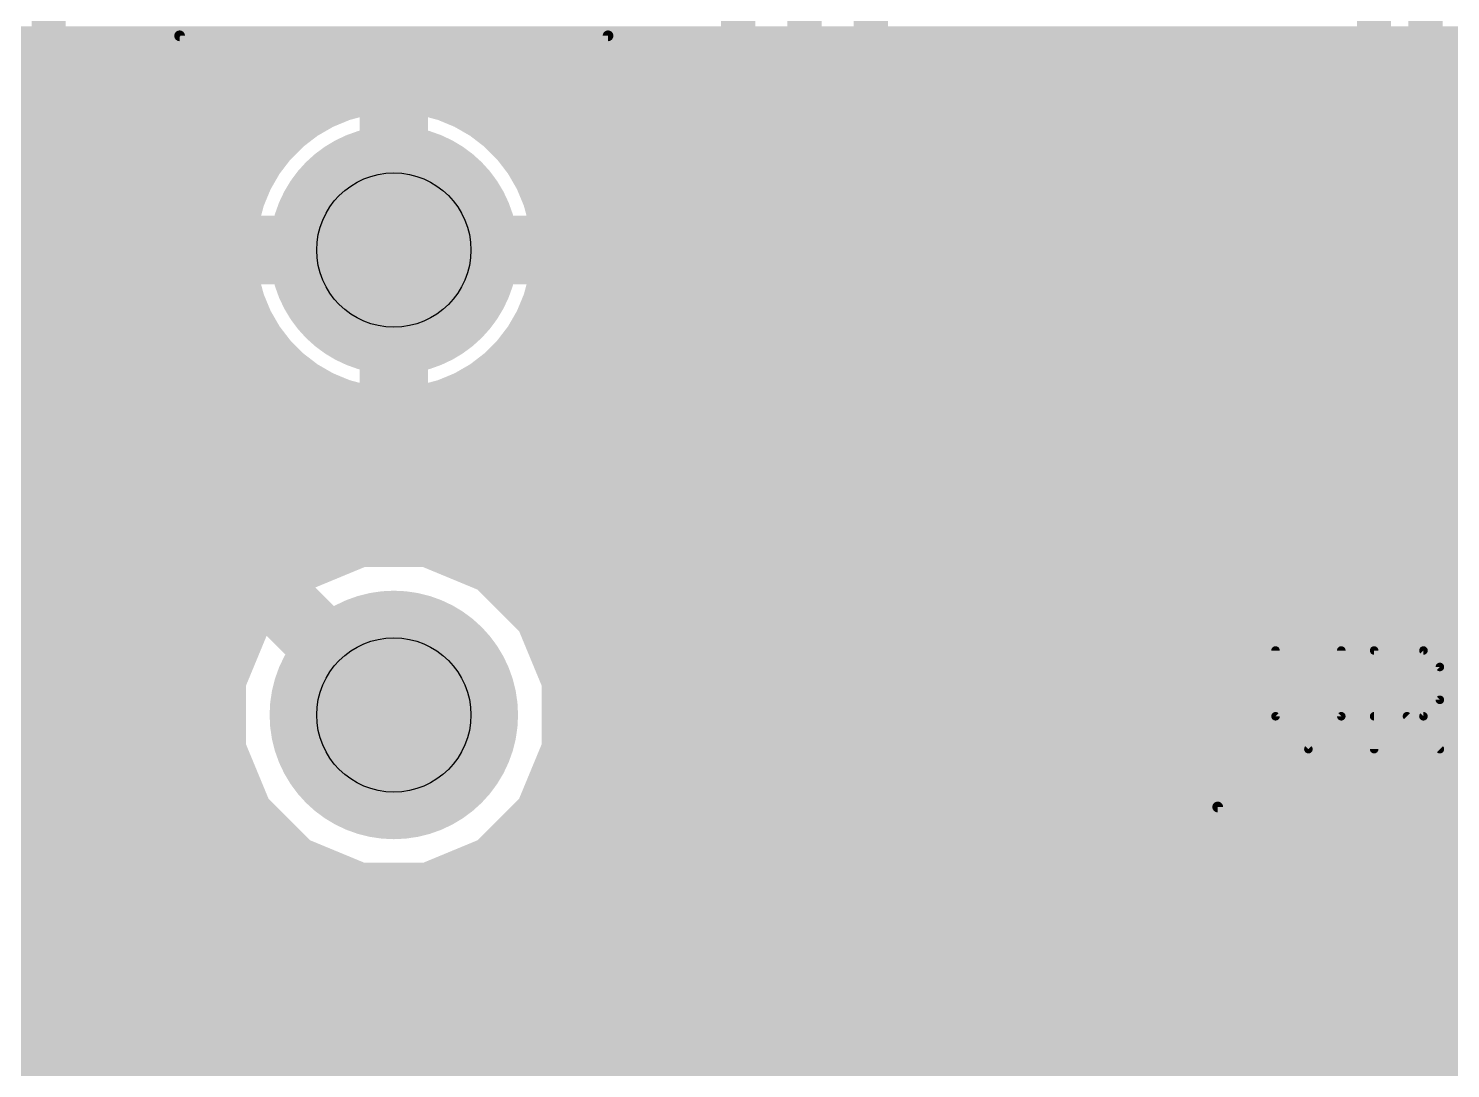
# Model space of a CAD drawing. Extents: x 0 to 10.8, y 0 to 6.1.
# Drawn here: x 8.835 to 9.498, y 0.45 to 0.935 of the extents above; entities that cross this region are included whole.
import ezdxf

# ---------------------------------------------------------------- set-up
doc = ezdxf.new("R2010")
doc.units = 0
for name, color, linetype in [('1', 22, 'CONTINUOUS'), ('116', 253, 'CONTINUOUS'), ('16', 175, 'CONTINUOUS'), ('17', 82, 'CONTINUOUS'), ('21', 253, 'CONTINUOUS'), ('23', 7, 'CONTINUOUS'), ('25', 253, 'CONTINUOUS'), ('29', 253, 'CONTINUOUS'), ('30', 253, 'CONTINUOUS'), ('44', 253, 'CONTINUOUS')]:
    doc.layers.add(name, color=color, linetype=linetype)

# ---------------------------------------------------------------- blocks, each defined once
blk = doc.blocks.new('ROUNDP')
at = {"const_width": 0.5}
blk.add_lwpolyline([(0, -0.25, 1), (0, 0.25, 1), (0, -0.25)], format="xyb", dxfattribs=at)

msp = doc.modelspace()

# ---------------------------------------------------------------- linework, layer by layer
at = {"layer": '1', "const_width": 0.016}
for points in [[(9.22785, 0.264807), (9.22785, 1.141283)], [(9.196854, 0.251969), (9.196854, 1.135118)], [(9.48672, 1.136626), (9.48672, 0.499701)], [(9.165854, 1.122276), (9.165854, 0.258134)], [(9.46272, 1.000642), (9.46272, 0.504472)], [(8.255366, 0.928), (9.165854, 0.928)], [(9.22785, 0.928), (9.46272, 0.928)], [(8.271366, 0.912), (9.165854, 0.912)], [(9.22785, 0.912), (9.46272, 0.912)], [(8.991047, 0.902378), (8.981929, 0.899937)], [(8.997126, 0.903177), (8.991047, 0.902378)], [(8.997126, 0.83963), (8.997126, 0.903177)], [(9.019201, 0.902378), (9.013118, 0.903177)], [(9.013118, 0.903177), (9.013118, 0.83963)], [(9.028319, 0.899937), (9.019201, 0.902378)], [(8.282331, 0.896), (8.972654, 0.896)], [(8.973213, 0.896323), (8.965035, 0.891606)], [(8.981929, 0.899937), (8.973213, 0.896323)], [(8.997126, 0.896), (9.013118, 0.896)], [(9.037035, 0.896323), (9.028319, 0.899937)], [(9.045213, 0.891606), (9.037035, 0.896323)], [(9.037598, 0.896), (9.165854, 0.896)], [(9.22785, 0.896), (9.46272, 0.896)], [(8.965035, 0.891606), (8.957551, 0.885858)], [(9.052697, 0.885858), (9.045213, 0.891606)], [(8.957551, 0.885858), (8.950878, 0.879185)], [(9.05937, 0.879185), (9.052697, 0.885858)], [(8.291571, 0.88), (8.951693, 0.88)], [(8.950878, 0.879185), (8.94513, 0.871701)], [(8.997126, 0.88), (9.013118, 0.88)], [(9.058555, 0.88), (9.165854, 0.88)], [(9.065118, 0.871701), (9.05937, 0.879185)], [(9.22785, 0.88), (9.46272, 0.88)], [(8.94513, 0.871701), (8.940413, 0.863524)], [(9.069835, 0.863524), (9.065118, 0.871701)], [(8.297311, 0.864), (8.940689, 0.864)], [(8.940413, 0.863524), (8.936799, 0.854807)], [(8.997126, 0.864), (9.013118, 0.864)], [(9.069563, 0.864), (9.165854, 0.864)], [(9.073449, 0.854807), (9.069835, 0.863524)], [(9.22785, 0.864), (9.46272, 0.864)], [(8.936799, 0.854807), (8.934358, 0.845689)], [(9.07589, 0.845689), (9.073449, 0.854807)], [(8.301598, 0.848), (8.93498, 0.848)], [(8.934358, 0.845689), (8.933555, 0.839606)], [(8.997126, 0.848), (9.013118, 0.848)], [(9.075272, 0.848), (9.165854, 0.848)], [(9.076689, 0.839606), (9.07589, 0.845689)], [(9.22785, 0.848), (9.46272, 0.848)], [(8.933555, 0.839606), (8.997106, 0.839606)], [(8.997106, 0.839606), (8.997106, 0.823614)], [(9.013118, 0.83963), (8.997126, 0.83963)], [(9.013142, 0.823614), (9.013142, 0.839606)], [(9.013142, 0.839606), (9.076689, 0.839606)], [(8.304024, 0.832), (8.997106, 0.832)], [(9.013142, 0.832), (9.165854, 0.832)], [(9.22785, 0.832), (9.46272, 0.832)], [(8.997106, 0.823614), (8.933555, 0.823614)], [(8.933555, 0.823614), (8.934358, 0.817535)], [(8.997126, 0.760043), (8.997126, 0.823594)], [(8.997126, 0.823594), (9.013118, 0.823594)], [(9.013118, 0.823594), (9.013118, 0.760043)], [(9.076689, 0.823614), (9.013142, 0.823614)], [(9.07589, 0.817535), (9.076689, 0.823614)], [(8.304024, 0.816), (8.934768, 0.816)], [(8.934358, 0.817535), (8.936799, 0.808417)], [(8.997126, 0.816), (9.013118, 0.816)], [(9.073449, 0.808417), (9.07589, 0.817535)], [(9.075476, 0.816), (9.165854, 0.816)], [(9.22785, 0.816), (9.46272, 0.816)], [(8.936799, 0.808417), (8.940413, 0.799701)], [(9.069835, 0.799701), (9.073449, 0.808417)], [(8.303677, 0.8), (8.940287, 0.8)], [(8.940413, 0.799701), (8.94513, 0.791524)], [(8.997126, 0.8), (9.013118, 0.8)], [(9.065118, 0.791524), (9.069835, 0.799701)], [(9.069957, 0.8), (9.165854, 0.8)], [(9.22785, 0.8), (9.46272, 0.8)], [(8.94513, 0.791524), (8.950878, 0.784039)], [(9.05937, 0.784039), (9.065118, 0.791524)], [(8.29939, 0.784), (8.950917, 0.784)], [(8.950878, 0.784039), (8.957551, 0.777366)], [(8.997126, 0.784), (9.013118, 0.784)], [(9.052697, 0.777366), (9.05937, 0.784039)], [(9.059331, 0.784), (9.165854, 0.784)], [(9.22785, 0.784), (9.46272, 0.784)], [(8.957551, 0.777366), (8.965035, 0.771618)], [(9.045213, 0.771618), (9.052697, 0.777366)], [(8.965035, 0.771618), (8.973213, 0.766902)], [(9.037035, 0.766902), (9.045213, 0.771618)], [(8.295106, 0.768), (8.971307, 0.768)], [(8.973213, 0.766902), (8.981929, 0.763287)], [(8.981929, 0.763287), (8.991047, 0.760846)], [(8.997126, 0.768), (9.013118, 0.768)], [(9.019201, 0.760846), (9.028319, 0.763287)], [(9.028319, 0.763287), (9.037035, 0.766902)], [(9.038937, 0.768), (9.165854, 0.768)], [(9.22785, 0.768), (9.46272, 0.768)], [(8.991047, 0.760846), (8.997126, 0.760043)], [(9.013118, 0.760043), (9.019201, 0.760846)], [(8.286823, 0.752), (9.165854, 0.752)], [(9.22785, 0.752), (9.46272, 0.752)], [(8.277587, 0.736), (9.165854, 0.736)], [(9.22785, 0.736), (9.46272, 0.736)], [(8.26315, 0.72), (9.165854, 0.72)], [(9.22785, 0.72), (9.46272, 0.72)], [(8.245917, 0.704), (9.165854, 0.704)], [(9.22785, 0.704), (9.46272, 0.704)], [(8.989807, 0.69161), (8.961508, 0.67989)], [(9.020441, 0.69161), (8.989807, 0.69161)], [(9.04874, 0.67989), (9.020441, 0.69161)], [(8.218205, 0.688), (8.981091, 0.688)], [(9.029161, 0.688), (9.165854, 0.688)], [(9.22785, 0.688), (9.46272, 0.688)], [(8.961508, 0.67989), (8.939846, 0.658228)], [(9.070402, 0.658228), (9.04874, 0.67989)], [(8.182106, 0.672), (8.953618, 0.672)], [(9.05663, 0.672), (9.165854, 0.672)], [(9.22785, 0.672), (9.46272, 0.672)], [(8.209953, 0.656), (8.938925, 0.656)], [(8.939846, 0.658228), (8.928126, 0.629929)], [(9.082122, 0.629929), (9.070402, 0.658228)], [(9.071327, 0.656), (9.165854, 0.656)], [(9.22785, 0.656), (9.46272, 0.656)], [(8.222866, 0.64), (8.932299, 0.64)], [(9.077953, 0.64), (9.165854, 0.64)], [(9.22785, 0.64), (9.46272, 0.64)], [(8.928126, 0.629929), (8.928126, 0.599295)], [(9.082122, 0.599295), (9.082122, 0.629929)], [(8.229969, 0.624), (8.928126, 0.624)], [(9.082122, 0.624), (9.165854, 0.624)], [(9.22785, 0.624), (9.46272, 0.624)], [(8.169043, 0.608), (8.928126, 0.608)], [(9.082122, 0.608), (9.165854, 0.608)], [(9.22785, 0.608), (9.46272, 0.608)], [(8.928126, 0.599295), (8.939846, 0.570996)], [(9.070402, 0.570996), (9.082122, 0.599295)], [(8.232181, 0.592), (8.931146, 0.592)], [(9.079098, 0.592), (9.165854, 0.592)], [(9.22785, 0.592), (9.46272, 0.592)], [(8.227724, 0.576), (8.937772, 0.576)], [(8.939846, 0.570996), (8.961508, 0.549335)], [(9.04874, 0.549335), (9.070402, 0.570996)], [(9.072472, 0.576), (9.165854, 0.576)], [(9.22785, 0.576), (9.46272, 0.576)], [(8.218697, 0.56), (8.950843, 0.56)], [(9.059406, 0.56), (9.165854, 0.56)], [(9.22785, 0.56), (9.46272, 0.56)], [(8.202264, 0.544), (8.974386, 0.544)], [(8.961508, 0.549335), (8.989807, 0.537614)], [(9.020441, 0.537614), (9.04874, 0.549335)], [(9.035858, 0.544), (9.165854, 0.544)], [(9.22785, 0.544), (9.46272, 0.544)], [(8.989807, 0.537614), (9.020441, 0.537614)], [(3.973154, 0.528), (9.165854, 0.528)], [(9.22785, 0.528), (9.46272, 0.528)], [(3.957154, 0.512), (9.165854, 0.512)], [(9.22785, 0.512), (9.46272, 0.512)], [(9.46272, 0.504472), (9.46272, 0.494925)], [(9.48672, 0.499701), (9.564768, 0.421654)], [(3.941154, 0.496), (9.165854, 0.496)], [(9.22785, 0.496), (9.46272, 0.496)], [(9.46272, 0.494925), (9.466374, 0.486102)], [(9.466374, 0.486102), (9.529268, 0.423213)], [(3.922413, 0.48), (9.165854, 0.48)], [(9.22785, 0.48), (9.472476, 0.48)], [(3.551571, 0.464), (9.165854, 0.464)], [(9.22785, 0.464), (9.488476, 0.464)], [(3.571665, 0.448), (9.165854, 0.448)], [(9.22785, 0.448), (9.504476, 0.448)]]:
    msp.add_lwpolyline(points, dxfattribs=at)
at = {"layer": '1', "const_width": 0.008}
for points in [[(9.165854, 0.924, 1), (9.165854, 0.932)], [(9.22785, 0.932, 1), (9.22785, 0.924)], [(9.46272, 0.924, 1), (9.46272, 0.932)], [(9.165854, 0.908, 1), (9.165854, 0.916)], [(9.22785, 0.916, 1), (9.22785, 0.908)], [(9.46272, 0.908, 1), (9.46272, 0.916)], [(8.990526, 0.906344, 1), (8.991569, 0.898412)], [(8.992082, 0.898514, 1), (8.990013, 0.906242)], [(9.001126, 0.903177, 1), (8.993126, 0.903177)], [(8.997647, 0.899211, 1), (8.996605, 0.907143)], [(9.013639, 0.907143, 1), (9.012597, 0.899211)], [(9.017118, 0.903177, 1), (9.009118, 0.903177)], [(9.020235, 0.906242, 1), (9.018166, 0.898514)], [(9.01868, 0.898412, 1), (9.019722, 0.906344)], [(8.971681, 0.900018, 1), (8.974745, 0.892628)], [(8.975211, 0.892858, 1), (8.971214, 0.899788)], [(8.972654, 0.892, 1), (8.972654, 0.9)], [(8.980895, 0.903801, 1), (8.982964, 0.896073)], [(8.983461, 0.896242, 1), (8.980397, 0.903632)], [(8.997126, 0.9, 1), (8.997126, 0.892)], [(9.013118, 0.892, 1), (9.013118, 0.9)], [(9.029851, 0.903632, 1), (9.026787, 0.896242)], [(9.027285, 0.896073, 1), (9.029353, 0.903801)], [(9.039034, 0.899788, 1), (9.035037, 0.892858)], [(9.037598, 0.9, 1), (9.037598, 0.892)], [(9.035503, 0.892628, 1), (9.038567, 0.900018)], [(9.165854, 0.892, 1), (9.165854, 0.9)], [(9.22785, 0.9, 1), (9.22785, 0.892)], [(9.46272, 0.892, 1), (9.46272, 0.9)], [(8.963037, 0.895071, 1), (8.967034, 0.888141)], [(8.967472, 0.888434, 1), (8.962599, 0.894779)], [(9.047649, 0.894779, 1), (9.042776, 0.888434)], [(9.043214, 0.888141, 1), (9.047211, 0.895071)], [(8.955115, 0.889031, 1), (8.959988, 0.882686)], [(8.96038, 0.88303, 1), (8.954723, 0.888687)], [(9.055525, 0.888687, 1), (9.049868, 0.88303)], [(9.05026, 0.882686, 1), (9.055133, 0.889031)], [(8.94805, 0.882013, 1), (8.953706, 0.876357)], [(8.95405, 0.876749, 1), (8.947706, 0.881621)], [(8.951693, 0.876, 1), (8.951693, 0.884)], [(8.997126, 0.884, 1), (8.997126, 0.876)], [(9.013118, 0.876, 1), (9.013118, 0.884)], [(9.058555, 0.884, 1), (9.058555, 0.876)], [(9.062542, 0.881621, 1), (9.056198, 0.876749)], [(9.056542, 0.876357, 1), (9.062199, 0.882013)], [(9.165854, 0.876, 1), (9.165854, 0.884)], [(9.22785, 0.884, 1), (9.22785, 0.876)], [(9.46272, 0.876, 1), (9.46272, 0.884)], [(8.941958, 0.874137, 1), (8.948302, 0.869264)], [(8.948595, 0.869702, 1), (8.941665, 0.873699)], [(9.068583, 0.873699, 1), (9.061653, 0.869702)], [(9.061946, 0.869264, 1), (9.06829, 0.874137)], [(8.944108, 0.861992, 1), (8.936718, 0.865056)], [(8.940689, 0.86, 1), (8.940689, 0.868)], [(8.997126, 0.868, 1), (8.997126, 0.86)], [(9.013118, 0.86, 1), (9.013118, 0.868)], [(9.069563, 0.868, 1), (9.069563, 0.86)], [(9.07353, 0.865056, 1), (9.06614, 0.861992)], [(9.165854, 0.86, 1), (9.165854, 0.868)], [(9.22785, 0.868, 1), (9.22785, 0.86)], [(9.46272, 0.86, 1), (9.46272, 0.868)], [(8.936948, 0.865522, 1), (8.943878, 0.861525)], [(9.06637, 0.861525, 1), (9.0733, 0.865522)], [(8.933104, 0.856339, 1), (8.940494, 0.853275)], [(8.940663, 0.853773, 1), (8.932935, 0.855841)], [(9.077313, 0.855841, 1), (9.069585, 0.853773)], [(9.069754, 0.853275, 1), (9.077144, 0.856339)], [(8.930494, 0.846723, 1), (8.938222, 0.844655)], [(8.938324, 0.845165, 1), (8.930393, 0.846213)], [(8.93498, 0.844, 1), (8.93498, 0.852)], [(8.997126, 0.852, 1), (8.997126, 0.844)], [(9.013118, 0.844, 1), (9.013118, 0.852)], [(9.075272, 0.852, 1), (9.075272, 0.844)], [(9.079856, 0.84621, 1), (9.071924, 0.845168)], [(9.072026, 0.844655, 1), (9.079754, 0.846723)], [(9.165854, 0.844, 1), (9.165854, 0.852)], [(9.22785, 0.852, 1), (9.22785, 0.844)], [(9.46272, 0.844, 1), (9.46272, 0.852)], [(8.933555, 0.843606, 1), (8.933555, 0.835606)], [(8.92959, 0.84013, 1), (8.937521, 0.839083)], [(9.001106, 0.839606, 1), (8.993106, 0.839606)], [(8.997126, 0.84363, 1), (8.997126, 0.83563)], [(8.993126, 0.83963, 1), (9.001126, 0.83963)], [(8.997106, 0.835606, 1), (8.997106, 0.843606)], [(9.009118, 0.83963, 1), (9.017118, 0.83963)], [(9.017142, 0.839606, 1), (9.009142, 0.839606)], [(9.013142, 0.843606, 1), (9.013142, 0.835606)], [(9.013118, 0.83563, 1), (9.013118, 0.84363)], [(9.072723, 0.839085, 1), (9.080655, 0.840127)], [(9.076689, 0.835606, 1), (9.076689, 0.843606)], [(8.997106, 0.828, 1), (8.997106, 0.836)], [(9.013142, 0.836, 1), (9.013142, 0.828)], [(9.165854, 0.828, 1), (9.165854, 0.836)], [(9.22785, 0.836, 1), (9.22785, 0.828)], [(9.46272, 0.828, 1), (9.46272, 0.836)], [(8.933555, 0.827614, 1), (8.933555, 0.819614)], [(8.937521, 0.824138, 1), (8.92959, 0.82309)], [(9.001126, 0.823594, 1), (8.993126, 0.823594)], [(8.997126, 0.827594, 1), (8.997126, 0.819594)], [(8.997106, 0.819614, 1), (8.997106, 0.827614)], [(9.017118, 0.823594, 1), (9.009118, 0.823594)], [(9.013142, 0.827614, 1), (9.013142, 0.819614)], [(9.013118, 0.819594, 1), (9.013118, 0.827594)], [(9.080655, 0.823093, 1), (9.072723, 0.824136)], [(9.076689, 0.819614, 1), (9.076689, 0.827614)], [(8.938222, 0.81857, 1), (8.930494, 0.816501)], [(8.934768, 0.812, 1), (8.934768, 0.82)], [(8.993106, 0.823614, 1), (9.001106, 0.823614)], [(8.997126, 0.82, 1), (8.997126, 0.812)], [(9.009142, 0.823614, 1), (9.017142, 0.823614)], [(9.013118, 0.812, 1), (9.013118, 0.82)], [(9.075476, 0.82, 1), (9.075476, 0.812)], [(9.079754, 0.816501, 1), (9.072026, 0.81857)], [(9.165854, 0.812, 1), (9.165854, 0.82)], [(9.22785, 0.82, 1), (9.22785, 0.812)], [(9.46272, 0.812, 1), (9.46272, 0.82)], [(8.930393, 0.817011, 1), (8.938324, 0.818059)], [(9.071924, 0.818057, 1), (9.079856, 0.817014)], [(8.940494, 0.809949, 1), (8.933104, 0.806885)], [(8.932935, 0.807383, 1), (8.940663, 0.809452)], [(9.069585, 0.809452, 1), (9.077313, 0.807383)], [(9.077144, 0.806885, 1), (9.069754, 0.809949)], [(8.943878, 0.801699, 1), (8.936948, 0.797702)], [(8.936718, 0.798169, 1), (8.944108, 0.801233)], [(8.940287, 0.796, 1), (8.940287, 0.804)], [(8.997126, 0.804, 1), (8.997126, 0.796)], [(9.013118, 0.796, 1), (9.013118, 0.804)], [(9.06614, 0.801233, 1), (9.07353, 0.798169)], [(9.069957, 0.804, 1), (9.069957, 0.796)], [(9.0733, 0.797702, 1), (9.06637, 0.801699)], [(9.165854, 0.796, 1), (9.165854, 0.804)], [(9.22785, 0.804, 1), (9.22785, 0.796)], [(9.46272, 0.796, 1), (9.46272, 0.804)], [(8.948302, 0.79396, 1), (8.941958, 0.789087)], [(8.941665, 0.789525, 1), (8.948595, 0.793522)], [(9.061653, 0.793522, 1), (9.068583, 0.789525)], [(9.06829, 0.789087, 1), (9.061946, 0.79396)], [(8.953706, 0.786868, 1), (8.94805, 0.781211)], [(8.947706, 0.781603, 1), (8.95405, 0.786476)], [(8.950917, 0.78, 1), (8.950917, 0.788)], [(8.997126, 0.788, 1), (8.997126, 0.78)], [(9.013118, 0.78, 1), (9.013118, 0.788)], [(9.059331, 0.788, 1), (9.059331, 0.78)], [(9.056198, 0.786476, 1), (9.062542, 0.781603)], [(9.062199, 0.781211, 1), (9.056542, 0.786868)], [(9.165854, 0.78, 1), (9.165854, 0.788)], [(9.22785, 0.788, 1), (9.22785, 0.78)], [(9.46272, 0.78, 1), (9.46272, 0.788)], [(8.959988, 0.780538, 1), (8.955115, 0.774194)], [(8.954723, 0.774538, 1), (8.96038, 0.780195)], [(9.049868, 0.780195, 1), (9.055525, 0.774538)], [(9.055133, 0.774194, 1), (9.05026, 0.780538)], [(8.967034, 0.775083, 1), (8.963037, 0.768153)], [(8.962599, 0.768446, 1), (8.967472, 0.77479)], [(9.042776, 0.77479, 1), (9.047649, 0.768446)], [(9.047211, 0.768153, 1), (9.043214, 0.775083)], [(8.974745, 0.770597, 1), (8.971681, 0.763207)], [(8.971214, 0.763437, 1), (8.975211, 0.770367)], [(8.971307, 0.764, 1), (8.971307, 0.772)], [(8.982964, 0.767151, 1), (8.980895, 0.759423)], [(8.980397, 0.759592, 1), (8.983461, 0.766982)], [(8.997126, 0.772, 1), (8.997126, 0.764)], [(9.013118, 0.764, 1), (9.013118, 0.772)], [(9.026787, 0.766982, 1), (9.029851, 0.759592)], [(9.029353, 0.759423, 1), (9.027285, 0.767151)], [(9.035037, 0.770367, 1), (9.039034, 0.763437)], [(9.038937, 0.772, 1), (9.038937, 0.764)], [(9.038567, 0.763207, 1), (9.035503, 0.770597)], [(9.165854, 0.764, 1), (9.165854, 0.772)], [(9.22785, 0.772, 1), (9.22785, 0.764)], [(9.46272, 0.764, 1), (9.46272, 0.772)], [(8.991571, 0.764812, 1), (8.990523, 0.756881)], [(8.990013, 0.756983, 1), (8.992082, 0.76471)], [(8.993126, 0.760043, 1), (9.001126, 0.760043)], [(8.996602, 0.756078, 1), (8.99765, 0.764009)], [(9.012594, 0.764009, 1), (9.013642, 0.756078)], [(9.009118, 0.760043, 1), (9.017118, 0.760043)], [(9.018166, 0.76471, 1), (9.020235, 0.756983)], [(9.019724, 0.756881, 1), (9.018677, 0.764812)], [(9.165854, 0.748, 1), (9.165854, 0.756)], [(9.22785, 0.756, 1), (9.22785, 0.748)], [(9.46272, 0.748, 1), (9.46272, 0.756)], [(9.165854, 0.732, 1), (9.165854, 0.74)], [(9.22785, 0.74, 1), (9.22785, 0.732)], [(9.46272, 0.732, 1), (9.46272, 0.74)], [(9.165854, 0.716, 1), (9.165854, 0.724)], [(9.22785, 0.724, 1), (9.22785, 0.716)], [(9.46272, 0.716, 1), (9.46272, 0.724)], [(9.165854, 0.7, 1), (9.165854, 0.708)], [(9.22785, 0.708, 1), (9.22785, 0.7)], [(9.46272, 0.7, 1), (9.46272, 0.708)], [(8.989807, 0.69561, 1), (8.989807, 0.68761)], [(8.991338, 0.687915, 1), (8.988277, 0.695306)], [(9.021972, 0.695306, 1), (9.01891, 0.687915)], [(9.020441, 0.68761, 1), (9.020441, 0.69561)], [(8.981091, 0.684, 1), (8.981091, 0.692)], [(9.029161, 0.692, 1), (9.029161, 0.684)], [(9.165854, 0.684, 1), (9.165854, 0.692)], [(9.22785, 0.692, 1), (9.22785, 0.684)], [(9.46272, 0.684, 1), (9.46272, 0.692)], [(8.959977, 0.683585, 1), (8.963038, 0.676194)], [(8.964336, 0.677061, 1), (8.958679, 0.682718)], [(9.051569, 0.682718, 1), (9.045912, 0.677061)], [(9.04721, 0.676194, 1), (9.050271, 0.683585)], [(8.953618, 0.668, 1), (8.953618, 0.676)], [(9.05663, 0.676, 1), (9.05663, 0.668)], [(9.165854, 0.668, 1), (9.165854, 0.676)], [(9.22785, 0.676, 1), (9.22785, 0.668)], [(9.46272, 0.668, 1), (9.46272, 0.676)], [(8.937018, 0.661057, 1), (8.942675, 0.6554)], [(8.943542, 0.656698, 1), (8.936151, 0.659759)], [(8.938925, 0.652, 1), (8.938925, 0.66)], [(9.074097, 0.659759, 1), (9.066706, 0.656698)], [(9.071327, 0.66, 1), (9.071327, 0.652)], [(9.067573, 0.6554, 1), (9.07323, 0.661057)], [(9.165854, 0.652, 1), (9.165854, 0.66)], [(9.22785, 0.66, 1), (9.22785, 0.652)], [(9.46272, 0.652, 1), (9.46272, 0.66)], [(8.932299, 0.636, 1), (8.932299, 0.644)], [(9.077953, 0.644, 1), (9.077953, 0.636)], [(9.165854, 0.636, 1), (9.165854, 0.644)], [(9.22785, 0.644, 1), (9.22785, 0.636)], [(9.46272, 0.636, 1), (9.46272, 0.644)], [(8.932126, 0.629929, 1), (8.924126, 0.629929)], [(9.086122, 0.629929, 1), (9.078122, 0.629929)], [(8.92443, 0.63146, 1), (8.931822, 0.628399)], [(8.928126, 0.62, 1), (8.928126, 0.628)], [(9.082122, 0.628, 1), (9.082122, 0.62)], [(9.078426, 0.628399, 1), (9.085818, 0.63146)], [(9.165854, 0.62, 1), (9.165854, 0.628)], [(9.22785, 0.628, 1), (9.22785, 0.62)], [(9.46272, 0.62, 1), (9.46272, 0.628)], [(8.928126, 0.604, 1), (8.928126, 0.612)], [(9.082122, 0.612, 1), (9.082122, 0.604)], [(9.165854, 0.604, 1), (9.165854, 0.612)], [(9.22785, 0.612, 1), (9.22785, 0.604)], [(9.46272, 0.604, 1), (9.46272, 0.612)], [(8.931822, 0.600826, 1), (8.92443, 0.597765)], [(9.085818, 0.597765, 1), (9.078426, 0.600826)], [(8.924126, 0.599295, 1), (8.932126, 0.599295)], [(8.931146, 0.588, 1), (8.931146, 0.596)], [(9.079098, 0.596, 1), (9.079098, 0.588)], [(9.078122, 0.599295, 1), (9.086122, 0.599295)], [(9.165854, 0.588, 1), (9.165854, 0.596)], [(9.22785, 0.596, 1), (9.22785, 0.588)], [(9.46272, 0.588, 1), (9.46272, 0.596)], [(8.942675, 0.573824, 1), (8.937018, 0.568168)], [(8.937772, 0.572, 1), (8.937772, 0.58)], [(9.07323, 0.568168, 1), (9.067573, 0.573824)], [(9.072472, 0.58, 1), (9.072472, 0.572)], [(9.165854, 0.572, 1), (9.165854, 0.58)], [(9.22785, 0.58, 1), (9.22785, 0.572)], [(9.46272, 0.572, 1), (9.46272, 0.58)], [(8.936151, 0.569465, 1), (8.943542, 0.572527)], [(9.066706, 0.572527, 1), (9.074097, 0.569465)], [(8.950843, 0.556, 1), (8.950843, 0.564)], [(9.059406, 0.564, 1), (9.059406, 0.556)], [(9.165854, 0.556, 1), (9.165854, 0.564)], [(9.22785, 0.564, 1), (9.22785, 0.556)], [(9.46272, 0.556, 1), (9.46272, 0.564)], [(8.963038, 0.55303, 1), (8.959977, 0.545639)], [(8.958679, 0.546506, 1), (8.964336, 0.552163)], [(8.974386, 0.54, 1), (8.974386, 0.548)], [(9.035858, 0.548, 1), (9.035858, 0.54)], [(9.045912, 0.552163, 1), (9.051569, 0.546506)], [(9.050271, 0.545639, 1), (9.04721, 0.55303)], [(9.165854, 0.54, 1), (9.165854, 0.548)], [(9.22785, 0.548, 1), (9.22785, 0.54)], [(9.46272, 0.54, 1), (9.46272, 0.548)], [(8.989807, 0.541614, 1), (8.989807, 0.533614)], [(8.988277, 0.533919, 1), (8.991338, 0.54131)], [(9.01891, 0.54131, 1), (9.021972, 0.533919)], [(9.020441, 0.533614, 1), (9.020441, 0.541614)], [(9.165854, 0.524, 1), (9.165854, 0.532)], [(9.22785, 0.532, 1), (9.22785, 0.524)], [(9.46272, 0.524, 1), (9.46272, 0.532)], [(9.165854, 0.508, 1), (9.165854, 0.516)], [(9.22785, 0.516, 1), (9.22785, 0.508)], [(9.46272, 0.508, 1), (9.46272, 0.516)], [(9.46672, 0.504472, 1), (9.45872, 0.504472)], [(9.45872, 0.504472, 1), (9.46672, 0.504472)], [(9.489549, 0.502529, 1), (9.483892, 0.496872)], [(9.165854, 0.492, 1), (9.165854, 0.5)], [(9.22785, 0.5, 1), (9.22785, 0.492)], [(9.45872, 0.494925, 1), (9.46672, 0.494925)], [(9.466416, 0.496456, 1), (9.459025, 0.493395)], [(9.46272, 0.492, 1), (9.46272, 0.5)], [(9.48272, 0.499701, 1), (9.49072, 0.499701)], [(9.469202, 0.488931, 1), (9.463546, 0.483274)], [(9.462678, 0.484572, 1), (9.47007, 0.487633)], [(9.165854, 0.476, 1), (9.165854, 0.484)], [(9.22785, 0.484, 1), (9.22785, 0.476)], [(9.472476, 0.476, 1), (9.472476, 0.484)], [(9.165854, 0.46, 1), (9.165854, 0.468)], [(9.22785, 0.468, 1), (9.22785, 0.46)], [(9.488476, 0.46, 1), (9.488476, 0.468)], [(9.165854, 0.444, 1), (9.165854, 0.452)], [(9.22785, 0.452, 1), (9.22785, 0.444)]]:
    msp.add_lwpolyline(points, format="xyb", dxfattribs=at)
at = {"layer": '116', "const_width": 0.032047}
for points in [[(9.005118, 0.809685, 1), (9.005118, 0.853543, 1), (9.005118, 0.809685)], [(9.005118, 0.592677, 1), (9.005118, 0.636535, 1), (9.005118, 0.592677)]]:
    msp.add_lwpolyline(points, format="xyb", dxfattribs=at)
at = {"layer": '16'}
for points, const_width in [([(8.843996, 0.831154), (8.843996, 1.216791)], 0.016), ([(8.843996, 0.928), (10.302299, 0.928)], 0.016), ([(8.843996, 0.912), (10.318299, 0.912)], 0.016), ([(8.991047, 0.902378), (8.981929, 0.899937)], 0.016), ([(8.997126, 0.903177), (8.991047, 0.902378)], 0.016), ([(8.997126, 0.83963), (8.997126, 0.903177)], 0.016), ([(9.019201, 0.902378), (9.013118, 0.903177)], 0.016), ([(9.013118, 0.903177), (9.013118, 0.83963)], 0.016), ([(9.028319, 0.899937), (9.019201, 0.902378)], 0.016), ([(8.843996, 0.896), (8.972654, 0.896)], 0.016), ([(8.973213, 0.896323), (8.965035, 0.891606)], 0.016), ([(8.981929, 0.899937), (8.973213, 0.896323)], 0.016), ([(8.997126, 0.896), (9.013118, 0.896)], 0.016), ([(9.037035, 0.896323), (9.028319, 0.899937)], 0.016), ([(9.045213, 0.891606), (9.037035, 0.896323)], 0.016), ([(9.037598, 0.896), (10.333303, 0.896)], 0.016), ([(8.965035, 0.891606), (8.957551, 0.885858)], 0.016), ([(9.052697, 0.885858), (9.045213, 0.891606)], 0.016), ([(8.957551, 0.885858), (8.950878, 0.879185)], 0.016), ([(9.05937, 0.879185), (9.052697, 0.885858)], 0.016), ([(8.843996, 0.88), (8.951693, 0.88)], 0.016), ([(8.950878, 0.879185), (8.94513, 0.871701)], 0.016), ([(8.997126, 0.88), (9.013118, 0.88)], 0.016), ([(9.058555, 0.88), (10.329185, 0.88)], 0.016), ([(9.065118, 0.871701), (9.05937, 0.879185)], 0.016), ([(8.94513, 0.871701), (8.940413, 0.863524)], 0.016), ([(9.069835, 0.863524), (9.065118, 0.871701)], 0.016), ([(8.843996, 0.864), (8.940689, 0.864)], 0.016), ([(8.940413, 0.863524), (8.936799, 0.854807)], 0.016), ([(8.997126, 0.864), (9.013118, 0.864)], 0.016), ([(9.069563, 0.864), (10.329185, 0.864)], 0.016), ([(9.073449, 0.854807), (9.069835, 0.863524)], 0.016), ([(8.936799, 0.854807), (8.934358, 0.845689)], 0.016), ([(9.07589, 0.845689), (9.073449, 0.854807)], 0.016), ([(8.843996, 0.848), (8.93498, 0.848)], 0.016), ([(8.934358, 0.845689), (8.933555, 0.839606)], 0.016), ([(8.997126, 0.848), (9.013118, 0.848)], 0.016), ([(9.075272, 0.848), (10.334965, 0.848)], 0.016), ([(9.076689, 0.839606), (9.07589, 0.845689)], 0.016), ([(8.933555, 0.839606), (8.997106, 0.839606)], 0.016), ([(8.997106, 0.839606), (8.997106, 0.823614)], 0.016), ([(9.013118, 0.83963), (8.997126, 0.83963)], 0.016), ([(9.013142, 0.823614), (9.013142, 0.839606)], 0.016), ([(9.013142, 0.839606), (9.076689, 0.839606)], 0.016), ([(8.843996, 0.832), (8.997106, 0.832)], 0.016), ([(8.985374, 0.689772), (8.843996, 0.831154)], 0.016), ([(9.013142, 0.832), (10.346102, 0.832)], 0.016), ([(8.805, 0.815), (9.005, 0.615)], 0.032), ([(8.997106, 0.823614), (8.933555, 0.823614)], 0.016), ([(8.933555, 0.823614), (8.934358, 0.817535)], 0.016), ([(8.997126, 0.760043), (8.997126, 0.823594)], 0.016), ([(8.997126, 0.823594), (9.013118, 0.823594)], 0.016), ([(9.013118, 0.823594), (9.013118, 0.760043)], 0.016), ([(9.076689, 0.823614), (9.013142, 0.823614)], 0.016), ([(9.07589, 0.817535), (9.076689, 0.823614)], 0.016), ([(8.85915, 0.816), (8.934768, 0.816)], 0.016), ([(8.934358, 0.817535), (8.936799, 0.808417)], 0.016), ([(8.997126, 0.816), (9.013118, 0.816)], 0.016), ([(9.073449, 0.808417), (9.07589, 0.817535)], 0.016), ([(9.075476, 0.816), (10.371508, 0.816)], 0.016), ([(8.936799, 0.808417), (8.940413, 0.799701)], 0.016), ([(9.069835, 0.799701), (9.073449, 0.808417)], 0.016), ([(8.87515, 0.8), (8.940287, 0.8)], 0.016), ([(8.940413, 0.799701), (8.94513, 0.791524)], 0.016), ([(8.997126, 0.8), (9.013118, 0.8)], 0.016), ([(9.065118, 0.791524), (9.069835, 0.799701)], 0.016), ([(9.069957, 0.8), (10.754087, 0.8)], 0.016), ([(8.94513, 0.791524), (8.950878, 0.784039)], 0.016), ([(9.05937, 0.784039), (9.065118, 0.791524)], 0.016), ([(8.89115, 0.784), (8.950917, 0.784)], 0.016), ([(8.950878, 0.784039), (8.957551, 0.777366)], 0.016), ([(8.997126, 0.784), (9.013118, 0.784)], 0.016), ([(9.052697, 0.777366), (9.05937, 0.784039)], 0.016), ([(9.059331, 0.784), (10.37065, 0.784)], 0.016), ([(8.782906, 0.781937), (8.930114, 0.634728)], 0.016), ([(8.957551, 0.777366), (8.965035, 0.771618)], 0.016), ([(9.045213, 0.771618), (9.052697, 0.777366)], 0.016), ([(8.965035, 0.771618), (8.973213, 0.766902)], 0.016), ([(9.037035, 0.766902), (9.045213, 0.771618)], 0.016), ([(8.90715, 0.768), (8.971307, 0.768)], 0.016), ([(8.973213, 0.766902), (8.981929, 0.763287)], 0.016), ([(8.981929, 0.763287), (8.991047, 0.760846)], 0.016), ([(8.997126, 0.768), (9.013118, 0.768)], 0.016), ([(9.019201, 0.760846), (9.028319, 0.763287)], 0.016), ([(9.028319, 0.763287), (9.037035, 0.766902)], 0.016), ([(9.038937, 0.768), (10.34485, 0.768)], 0.016), ([(8.991047, 0.760846), (8.997126, 0.760043)], 0.016), ([(9.013118, 0.760043), (9.019201, 0.760846)], 0.016), ([(8.92315, 0.752), (10.333591, 0.752)], 0.016), ([(2.068693, 0.736), (8.828843, 0.736)], 0.016), ([(8.93915, 0.736), (10.32824, 0.736)], 0.016), ([(2.084693, 0.72), (8.844843, 0.72)], 0.016), ([(8.95515, 0.72), (10.382882, 0.72)], 0.016), ([(2.23674, 0.704), (8.860843, 0.704)], 0.016), ([(8.97115, 0.704), (10.330594, 0.704)], 0.016), ([(8.989807, 0.69161), (8.985374, 0.689772)], 0.016), ([(9.020441, 0.69161), (8.989807, 0.69161)], 0.016), ([(9.04874, 0.67989), (9.020441, 0.69161)], 0.016), ([(2.247437, 0.688), (8.876843, 0.688)], 0.016), ([(9.029161, 0.688), (10.338858, 0.688)], 0.016), ([(9.070402, 0.658228), (9.04874, 0.67989)], 0.016), ([(8.182106, 0.672), (8.892843, 0.672)], 0.016), ([(9.05663, 0.672), (10.355425, 0.672)], 0.016), ([(8.209953, 0.656), (8.908843, 0.656)], 0.016), ([(9.082122, 0.629929), (9.070402, 0.658228)], 0.016), ([(9.071327, 0.656), (10.754087, 0.656)], 0.016), ([(8.222866, 0.64), (8.924843, 0.64)], 0.016), ([(9.077953, 0.64), (10.754087, 0.64)], 0.016), ([(8.930114, 0.634728), (8.928126, 0.629929)], 0.016), ([(8.928126, 0.629929), (8.928126, 0.599295)], 0.016), ([(9.082122, 0.599295), (9.082122, 0.629929)], 0.016), ([(8.229969, 0.624), (8.928126, 0.624)], 0.016), ([(9.005, 0.615), (9.005126, 0.614614)], 0.032), ([(9.082122, 0.624), (10.754087, 0.624)], 0.016), ([(8.169043, 0.608), (8.928126, 0.608)], 0.016), ([(9.082122, 0.608), (10.754087, 0.608)], 0.016), ([(8.928126, 0.599295), (8.939846, 0.570996)], 0.016), ([(9.070402, 0.570996), (9.082122, 0.599295)], 0.016), ([(8.232181, 0.592), (8.931146, 0.592)], 0.016), ([(9.079098, 0.592), (10.754087, 0.592)], 0.016), ([(8.227724, 0.576), (8.937772, 0.576)], 0.016), ([(8.939846, 0.570996), (8.961508, 0.549335)], 0.016), ([(9.04874, 0.549335), (9.070402, 0.570996)], 0.016), ([(9.072472, 0.576), (10.362449, 0.576)], 0.016), ([(8.218697, 0.56), (8.950843, 0.56)], 0.016), ([(9.059406, 0.56), (10.341701, 0.56)], 0.016), ([(8.202264, 0.544), (8.974386, 0.544)], 0.016), ([(8.961508, 0.549335), (8.989807, 0.537614)], 0.016), ([(9.020441, 0.537614), (9.04874, 0.549335)], 0.016), ([(9.035858, 0.544), (10.331921, 0.544)], 0.016), ([(8.989807, 0.537614), (9.020441, 0.537614)], 0.016), ([(2.406004, 0.528), (10.327724, 0.528)], 0.016), ([(2.404803, 0.512), (10.327618, 0.512)], 0.016), ([(2.39789, 0.496), (10.331657, 0.496)], 0.016), ([(2.381449, 0.48), (10.341236, 0.48)], 0.016), ([(3.551571, 0.464), (9.735591, 0.464)], 0.016), ([(3.571665, 0.448), (9.529488, 0.448)], 0.016)]:
    msp.add_lwpolyline(points, dxfattribs=dict(at, const_width=const_width))
for points, const_width in [([(8.843996, 0.932, 1), (8.843996, 0.924)], 0.008), ([(8.843996, 0.916, 1), (8.843996, 0.908)], 0.008), ([(8.990526, 0.906344, 1), (8.991569, 0.898412)], 0.008), ([(8.992082, 0.898514, 1), (8.990013, 0.906242)], 0.008), ([(9.001126, 0.903177, 1), (8.993126, 0.903177)], 0.008), ([(8.997647, 0.899211, 1), (8.996605, 0.907143)], 0.008), ([(9.013639, 0.907143, 1), (9.012597, 0.899211)], 0.008), ([(9.017118, 0.903177, 1), (9.009118, 0.903177)], 0.008), ([(9.020235, 0.906242, 1), (9.018166, 0.898514)], 0.008), ([(9.01868, 0.898412, 1), (9.019722, 0.906344)], 0.008), ([(8.843996, 0.9, 1), (8.843996, 0.892)], 0.008), ([(8.971681, 0.900018, 1), (8.974745, 0.892628)], 0.008), ([(8.975211, 0.892858, 1), (8.971214, 0.899788)], 0.008), ([(8.972654, 0.892, 1), (8.972654, 0.9)], 0.008), ([(8.980895, 0.903801, 1), (8.982964, 0.896073)], 0.008), ([(8.983461, 0.896242, 1), (8.980397, 0.903632)], 0.008), ([(8.997126, 0.9, 1), (8.997126, 0.892)], 0.008), ([(9.013118, 0.892, 1), (9.013118, 0.9)], 0.008), ([(9.029851, 0.903632, 1), (9.026787, 0.896242)], 0.008), ([(9.027285, 0.896073, 1), (9.029353, 0.903801)], 0.008), ([(9.039034, 0.899788, 1), (9.035037, 0.892858)], 0.008), ([(9.037598, 0.9, 1), (9.037598, 0.892)], 0.008), ([(9.035503, 0.892628, 1), (9.038567, 0.900018)], 0.008), ([(8.963037, 0.895071, 1), (8.967034, 0.888141)], 0.008), ([(8.967472, 0.888434, 1), (8.962599, 0.894779)], 0.008), ([(9.047649, 0.894779, 1), (9.042776, 0.888434)], 0.008), ([(9.043214, 0.888141, 1), (9.047211, 0.895071)], 0.008), ([(8.955115, 0.889031, 1), (8.959988, 0.882686)], 0.008), ([(8.96038, 0.88303, 1), (8.954723, 0.888687)], 0.008), ([(9.055525, 0.888687, 1), (9.049868, 0.88303)], 0.008), ([(9.05026, 0.882686, 1), (9.055133, 0.889031)], 0.008), ([(8.843996, 0.884, 1), (8.843996, 0.876)], 0.008), ([(8.94805, 0.882013, 1), (8.953706, 0.876357)], 0.008), ([(8.95405, 0.876749, 1), (8.947706, 0.881621)], 0.008), ([(8.951693, 0.876, 1), (8.951693, 0.884)], 0.008), ([(8.997126, 0.884, 1), (8.997126, 0.876)], 0.008), ([(9.013118, 0.876, 1), (9.013118, 0.884)], 0.008), ([(9.058555, 0.884, 1), (9.058555, 0.876)], 0.008), ([(9.062542, 0.881621, 1), (9.056198, 0.876749)], 0.008), ([(9.056542, 0.876357, 1), (9.062199, 0.882013)], 0.008), ([(8.941958, 0.874137, 1), (8.948302, 0.869264)], 0.008), ([(8.948595, 0.869702, 1), (8.941665, 0.873699)], 0.008), ([(9.068583, 0.873699, 1), (9.061653, 0.869702)], 0.008), ([(9.061946, 0.869264, 1), (9.06829, 0.874137)], 0.008), ([(8.843996, 0.868, 1), (8.843996, 0.86)], 0.008), ([(8.944108, 0.861992, 1), (8.936718, 0.865056)], 0.008), ([(8.940689, 0.86, 1), (8.940689, 0.868)], 0.008), ([(8.997126, 0.868, 1), (8.997126, 0.86)], 0.008), ([(9.013118, 0.86, 1), (9.013118, 0.868)], 0.008), ([(9.069563, 0.868, 1), (9.069563, 0.86)], 0.008), ([(9.07353, 0.865056, 1), (9.06614, 0.861992)], 0.008), ([(8.936948, 0.865522, 1), (8.943878, 0.861525)], 0.008), ([(9.06637, 0.861525, 1), (9.0733, 0.865522)], 0.008), ([(8.933104, 0.856339, 1), (8.940494, 0.853275)], 0.008), ([(8.940663, 0.853773, 1), (8.932935, 0.855841)], 0.008), ([(9.077313, 0.855841, 1), (9.069585, 0.853773)], 0.008), ([(9.069754, 0.853275, 1), (9.077144, 0.856339)], 0.008), ([(8.843996, 0.852, 1), (8.843996, 0.844)], 0.008), ([(8.930494, 0.846723, 1), (8.938222, 0.844655)], 0.008), ([(8.938324, 0.845165, 1), (8.930393, 0.846213)], 0.008), ([(8.93498, 0.844, 1), (8.93498, 0.852)], 0.008), ([(8.997126, 0.852, 1), (8.997126, 0.844)], 0.008), ([(9.013118, 0.844, 1), (9.013118, 0.852)], 0.008), ([(9.075272, 0.852, 1), (9.075272, 0.844)], 0.008), ([(9.079856, 0.84621, 1), (9.071924, 0.845168)], 0.008), ([(9.072026, 0.844655, 1), (9.079754, 0.846723)], 0.008), ([(8.933555, 0.843606, 1), (8.933555, 0.835606)], 0.008), ([(8.92959, 0.84013, 1), (8.937521, 0.839083)], 0.008), ([(9.001106, 0.839606, 1), (8.993106, 0.839606)], 0.008), ([(8.997126, 0.84363, 1), (8.997126, 0.83563)], 0.008), ([(8.993126, 0.83963, 1), (9.001126, 0.83963)], 0.008), ([(8.997106, 0.835606, 1), (8.997106, 0.843606)], 0.008), ([(9.009118, 0.83963, 1), (9.017118, 0.83963)], 0.008), ([(9.017142, 0.839606, 1), (9.009142, 0.839606)], 0.008), ([(9.013142, 0.843606, 1), (9.013142, 0.835606)], 0.008), ([(9.013118, 0.83563, 1), (9.013118, 0.84363)], 0.008), ([(9.072723, 0.839085, 1), (9.080655, 0.840127)], 0.008), ([(9.076689, 0.835606, 1), (9.076689, 0.843606)], 0.008), ([(8.843996, 0.836, 1), (8.843996, 0.828)], 0.008), ([(8.846825, 0.833982, 1), (8.841168, 0.828325)], 0.008), ([(8.997106, 0.828, 1), (8.997106, 0.836)], 0.008), ([(9.013142, 0.836, 1), (9.013142, 0.828)], 0.008), ([(8.839996, 0.831154, 1), (8.847996, 0.831154)], 0.008), ([(8.933555, 0.827614, 1), (8.933555, 0.819614)], 0.008), ([(8.937521, 0.824138, 1), (8.92959, 0.82309)], 0.008), ([(9.001126, 0.823594, 1), (8.993126, 0.823594)], 0.008), ([(8.997126, 0.827594, 1), (8.997126, 0.819594)], 0.008), ([(8.997106, 0.819614, 1), (8.997106, 0.827614)], 0.008), ([(9.017118, 0.823594, 1), (9.009118, 0.823594)], 0.008), ([(9.013142, 0.827614, 1), (9.013142, 0.819614)], 0.008), ([(9.013118, 0.819594, 1), (9.013118, 0.827594)], 0.008), ([(9.080655, 0.823093, 1), (9.072723, 0.824136)], 0.008), ([(9.076689, 0.819614, 1), (9.076689, 0.827614)], 0.008), ([(8.85915, 0.82, 1), (8.85915, 0.812)], 0.008), ([(8.938222, 0.81857, 1), (8.930494, 0.816501)], 0.008), ([(8.934768, 0.812, 1), (8.934768, 0.82)], 0.008), ([(8.993106, 0.823614, 1), (9.001106, 0.823614)], 0.008), ([(8.997126, 0.82, 1), (8.997126, 0.812)], 0.008), ([(9.009142, 0.823614, 1), (9.017142, 0.823614)], 0.008), ([(9.013118, 0.812, 1), (9.013118, 0.82)], 0.008), ([(9.075476, 0.82, 1), (9.075476, 0.812)], 0.008), ([(9.079754, 0.816501, 1), (9.072026, 0.81857)], 0.008), ([(8.930393, 0.817011, 1), (8.938324, 0.818059)], 0.008), ([(9.071924, 0.818057, 1), (9.079856, 0.817014)], 0.008), ([(8.940494, 0.809949, 1), (8.933104, 0.806885)], 0.008), ([(8.932935, 0.807383, 1), (8.940663, 0.809452)], 0.008), ([(9.069585, 0.809452, 1), (9.077313, 0.807383)], 0.008), ([(9.077144, 0.806885, 1), (9.069754, 0.809949)], 0.008), ([(8.87515, 0.804, 1), (8.87515, 0.796)], 0.008), ([(8.943878, 0.801699, 1), (8.936948, 0.797702)], 0.008), ([(8.936718, 0.798169, 1), (8.944108, 0.801233)], 0.008), ([(8.940287, 0.796, 1), (8.940287, 0.804)], 0.008), ([(8.997126, 0.804, 1), (8.997126, 0.796)], 0.008), ([(9.013118, 0.796, 1), (9.013118, 0.804)], 0.008), ([(9.06614, 0.801233, 1), (9.07353, 0.798169)], 0.008), ([(9.069957, 0.804, 1), (9.069957, 0.796)], 0.008), ([(9.0733, 0.797702, 1), (9.06637, 0.801699)], 0.008), ([(8.948302, 0.79396, 1), (8.941958, 0.789087)], 0.008), ([(8.941665, 0.789525, 1), (8.948595, 0.793522)], 0.008), ([(9.061653, 0.793522, 1), (9.068583, 0.789525)], 0.008), ([(9.06829, 0.789087, 1), (9.061946, 0.79396)], 0.008), ([(8.89115, 0.788, 1), (8.89115, 0.78)], 0.008), ([(8.953706, 0.786868, 1), (8.94805, 0.781211)], 0.008), ([(8.947706, 0.781603, 1), (8.95405, 0.786476)], 0.008), ([(8.950917, 0.78, 1), (8.950917, 0.788)], 0.008), ([(8.997126, 0.788, 1), (8.997126, 0.78)], 0.008), ([(9.013118, 0.78, 1), (9.013118, 0.788)], 0.008), ([(9.059331, 0.788, 1), (9.059331, 0.78)], 0.008), ([(9.056198, 0.786476, 1), (9.062542, 0.781603)], 0.008), ([(9.062199, 0.781211, 1), (9.056542, 0.786868)], 0.008), ([(8.959988, 0.780538, 1), (8.955115, 0.774194)], 0.008), ([(8.954723, 0.774538, 1), (8.96038, 0.780195)], 0.008), ([(9.049868, 0.780195, 1), (9.055525, 0.774538)], 0.008), ([(9.055133, 0.774194, 1), (9.05026, 0.780538)], 0.008), ([(8.967034, 0.775083, 1), (8.963037, 0.768153)], 0.008), ([(8.962599, 0.768446, 1), (8.967472, 0.77479)], 0.008), ([(9.042776, 0.77479, 1), (9.047649, 0.768446)], 0.008), ([(9.047211, 0.768153, 1), (9.043214, 0.775083)], 0.008), ([(8.90715, 0.772, 1), (8.90715, 0.764)], 0.008), ([(8.974745, 0.770597, 1), (8.971681, 0.763207)], 0.008), ([(8.971214, 0.763437, 1), (8.975211, 0.770367)], 0.008), ([(8.971307, 0.764, 1), (8.971307, 0.772)], 0.008), ([(8.982964, 0.767151, 1), (8.980895, 0.759423)], 0.008), ([(8.980397, 0.759592, 1), (8.983461, 0.766982)], 0.008), ([(8.997126, 0.772, 1), (8.997126, 0.764)], 0.008), ([(9.013118, 0.764, 1), (9.013118, 0.772)], 0.008), ([(9.026787, 0.766982, 1), (9.029851, 0.759592)], 0.008), ([(9.029353, 0.759423, 1), (9.027285, 0.767151)], 0.008), ([(9.035037, 0.770367, 1), (9.039034, 0.763437)], 0.008), ([(9.038937, 0.772, 1), (9.038937, 0.764)], 0.008), ([(9.038567, 0.763207, 1), (9.035503, 0.770597)], 0.008), ([(8.991571, 0.764812, 1), (8.990523, 0.756881)], 0.008), ([(8.990013, 0.756983, 1), (8.992082, 0.76471)], 0.008), ([(8.993126, 0.760043, 1), (9.001126, 0.760043)], 0.008), ([(8.996602, 0.756078, 1), (8.99765, 0.764009)], 0.008), ([(9.012594, 0.764009, 1), (9.013642, 0.756078)], 0.008), ([(9.009118, 0.760043, 1), (9.017118, 0.760043)], 0.008), ([(9.018166, 0.76471, 1), (9.020235, 0.756983)], 0.008), ([(9.019724, 0.756881, 1), (9.018677, 0.764812)], 0.008), ([(8.92315, 0.756, 1), (8.92315, 0.748)], 0.008), ([(8.828843, 0.732, 1), (8.828843, 0.74)], 0.008), ([(8.93915, 0.74, 1), (8.93915, 0.732)], 0.008), ([(8.844843, 0.716, 1), (8.844843, 0.724)], 0.008), ([(8.95515, 0.724, 1), (8.95515, 0.716)], 0.008), ([(8.860843, 0.7, 1), (8.860843, 0.708)], 0.008), ([(8.97115, 0.708, 1), (8.97115, 0.7)], 0.008), ([(8.983842, 0.693466, 1), (8.986906, 0.686077)], 0.008), ([(8.989807, 0.69561, 1), (8.989807, 0.68761)], 0.008), ([(8.991339, 0.687915, 1), (8.988275, 0.695305)], 0.008), ([(9.021972, 0.695306, 1), (9.01891, 0.687915)], 0.008), ([(9.020441, 0.68761, 1), (9.020441, 0.69561)], 0.008), ([(8.876843, 0.684, 1), (8.876843, 0.692)], 0.008), ([(8.982546, 0.686943, 1), (8.988202, 0.6926)], 0.008), ([(9.029161, 0.692, 1), (9.029161, 0.684)], 0.008), ([(9.051569, 0.682718, 1), (9.045912, 0.677061)], 0.008), ([(9.04721, 0.676194, 1), (9.050271, 0.683585)], 0.008), ([(8.892843, 0.668, 1), (8.892843, 0.676)], 0.008), ([(9.05663, 0.676, 1), (9.05663, 0.668)], 0.008), ([(8.908843, 0.652, 1), (8.908843, 0.66)], 0.008), ([(9.074097, 0.659759, 1), (9.066706, 0.656698)], 0.008), ([(9.071327, 0.66, 1), (9.071327, 0.652)], 0.008), ([(9.067573, 0.6554, 1), (9.07323, 0.661057)], 0.008), ([(8.924843, 0.636, 1), (8.924843, 0.644)], 0.008), ([(9.077953, 0.644, 1), (9.077953, 0.636)], 0.008), ([(8.932126, 0.629929, 1), (8.924126, 0.629929)], 0.008), ([(8.93381, 0.633197, 1), (8.926419, 0.636259)], 0.008), ([(8.927286, 0.6319, 1), (8.932943, 0.637557)], 0.008), ([(9.086122, 0.629929, 1), (9.078122, 0.629929)], 0.008), ([(8.924431, 0.63146, 1), (8.931821, 0.628398)], 0.008), ([(8.928126, 0.62, 1), (8.928126, 0.628)], 0.008), ([(9.012605, 0.617483, 1), (8.997395, 0.612517)], 0.016), ([(9.082122, 0.628, 1), (9.082122, 0.62)], 0.008), ([(9.078426, 0.628399, 1), (9.085818, 0.63146)], 0.008), ([(8.997521, 0.612131, 1), (9.012731, 0.617097)], 0.016), ([(8.999343, 0.609343, 1), (9.010657, 0.620657)], 0.016), ([(8.928126, 0.604, 1), (8.928126, 0.612)], 0.008), ([(9.082122, 0.612, 1), (9.082122, 0.604)], 0.008), ([(8.931822, 0.600826, 1), (8.92443, 0.597765)], 0.008), ([(9.085818, 0.597765, 1), (9.078426, 0.600826)], 0.008), ([(8.924126, 0.599295, 1), (8.932126, 0.599295)], 0.008), ([(8.931146, 0.588, 1), (8.931146, 0.596)], 0.008), ([(9.079098, 0.596, 1), (9.079098, 0.588)], 0.008), ([(9.078122, 0.599295, 1), (9.086122, 0.599295)], 0.008), ([(8.942675, 0.573824, 1), (8.937018, 0.568168)], 0.008), ([(8.937772, 0.572, 1), (8.937772, 0.58)], 0.008), ([(9.07323, 0.568168, 1), (9.067573, 0.573824)], 0.008), ([(9.072472, 0.58, 1), (9.072472, 0.572)], 0.008), ([(8.936151, 0.569465, 1), (8.943542, 0.572527)], 0.008), ([(9.066706, 0.572527, 1), (9.074097, 0.569465)], 0.008), ([(8.950843, 0.556, 1), (8.950843, 0.564)], 0.008), ([(9.059406, 0.564, 1), (9.059406, 0.556)], 0.008), ([(8.963038, 0.55303, 1), (8.959977, 0.545639)], 0.008), ([(8.958679, 0.546506, 1), (8.964336, 0.552163)], 0.008), ([(8.974386, 0.54, 1), (8.974386, 0.548)], 0.008), ([(9.035858, 0.548, 1), (9.035858, 0.54)], 0.008), ([(9.045912, 0.552163, 1), (9.051569, 0.546506)], 0.008), ([(9.050271, 0.545639, 1), (9.04721, 0.55303)], 0.008), ([(8.989807, 0.541614, 1), (8.989807, 0.533614)], 0.008), ([(8.988277, 0.533919, 1), (8.991338, 0.54131)], 0.008), ([(9.01891, 0.54131, 1), (9.021972, 0.533919)], 0.008), ([(9.020441, 0.533614, 1), (9.020441, 0.541614)], 0.008)]:
    msp.add_lwpolyline(points, format="xyb", dxfattribs=dict(at, const_width=const_width))
at = {"layer": '21', "const_width": 0.005}
for points in [[(8.905126, 0.931614), (8.905126, 0.067614)], [(9.105126, 0.931614), (8.905126, 0.931614)], [(9.105126, 0.067614), (9.105126, 0.931614)], [(9.389768, 0.271654), (9.389768, 0.571654)], [(9.389768, 0.571654), (9.939768, 0.571654)]]:
    msp.add_lwpolyline(points, dxfattribs=at)
at = {"layer": '21', "const_width": 0.0025}
for points in [[(8.906376, 0.931614, 1), (8.903876, 0.931614)], [(8.905126, 0.932864, 1), (8.905126, 0.930364)], [(9.106376, 0.931614, 1), (9.103876, 0.931614)], [(9.105126, 0.930364, 1), (9.105126, 0.932864)], [(9.391018, 0.571654, 1), (9.388518, 0.571654)], [(9.389768, 0.572904, 1), (9.389768, 0.570404)]]:
    msp.add_lwpolyline(points, format="xyb", dxfattribs=at)
at = {"layer": '23'}
msp.add_point((8.905126, 0.931614), dxfattribs=at)
at = {"layer": '25', "const_width": 0.004}
for points in [[(9.416768, 0.644689), (9.416768, 0.613996)], [(9.447457, 0.613996), (9.447457, 0.644689)], [(9.462803, 0.598654), (9.462803, 0.644689)], [(9.462803, 0.644689), (9.485819, 0.644689)], [(9.485819, 0.644689), (9.493492, 0.637016)], [(9.493492, 0.637016), (9.493492, 0.621669)], [(9.493492, 0.621669), (9.485819, 0.613996)], [(9.416768, 0.613996), (9.43211, 0.598654)], [(9.43211, 0.598654), (9.447457, 0.613996)], [(9.485819, 0.613996), (9.462803, 0.613996)], [(9.478146, 0.613996), (9.493492, 0.598654)]]:
    msp.add_lwpolyline(points, dxfattribs=at)
at = {"layer": '25', "const_width": 0.002}
for points in [[(9.417768, 0.644689, 1), (9.415768, 0.644689)], [(9.448457, 0.644689, 1), (9.446457, 0.644689)], [(9.463803, 0.644689, 1), (9.461803, 0.644689)], [(9.462803, 0.645689, 1), (9.462803, 0.643689)], [(9.486526, 0.645396, 1), (9.485112, 0.643982)], [(9.485819, 0.643689, 1), (9.485819, 0.645689)], [(9.494492, 0.637016, 1), (9.492492, 0.637016)], [(9.492785, 0.636309, 1), (9.494199, 0.637723)], [(9.492492, 0.621669, 1), (9.494492, 0.621669)], [(9.494199, 0.620962, 1), (9.492785, 0.622376)], [(9.417475, 0.614703, 1), (9.416061, 0.613289)], [(9.415768, 0.613996, 1), (9.417768, 0.613996)], [(9.446457, 0.613996, 1), (9.448457, 0.613996)], [(9.448164, 0.613289, 1), (9.44675, 0.614703)], [(9.462803, 0.614996, 1), (9.462803, 0.612996)], [(9.478853, 0.614703, 1), (9.477439, 0.613289)], [(9.485112, 0.614703, 1), (9.486526, 0.613289)], [(9.485819, 0.612996, 1), (9.485819, 0.614996)], [(9.431403, 0.599361, 1), (9.432817, 0.597946)], [(9.431403, 0.597946, 1), (9.432817, 0.599361)], [(9.461803, 0.598654, 1), (9.463803, 0.598654)], [(9.492785, 0.597946, 1), (9.494199, 0.599361)]]:
    msp.add_lwpolyline(points, format="xyb", dxfattribs=at)
at = {"layer": '44'}
for centre in [(9.005126, 0.831614), (9.005126, 0.614614)]:
    msp.add_circle(centre, 0.036, dxfattribs=at)

# ---------------------------------------------------------------- block references
at = {"layer": '17', "xscale": 0.108, "yscale": 0.108, "rotation": 270}
for p in [(9.005126, 0.831614), (9.005126, 0.831614), (9.005126, 0.614614), (9.005126, 0.614614)]:
    msp.add_blockref('ROUNDP', p, dxfattribs=at)
at = {"layer": '29', "xscale": 0.116, "yscale": 0.116, "rotation": 270}
for p in [(9.005126, 0.831614), (9.005126, 0.614614)]:
    msp.add_blockref('ROUNDP', p, dxfattribs=at)
at = {"layer": '30', "xscale": 0.116, "yscale": 0.116, "rotation": 270}
for p in [(9.005126, 0.831614), (9.005126, 0.614614)]:
    msp.add_blockref('ROUNDP', p, dxfattribs=at)

doc.saveas('drawing.dxf')
